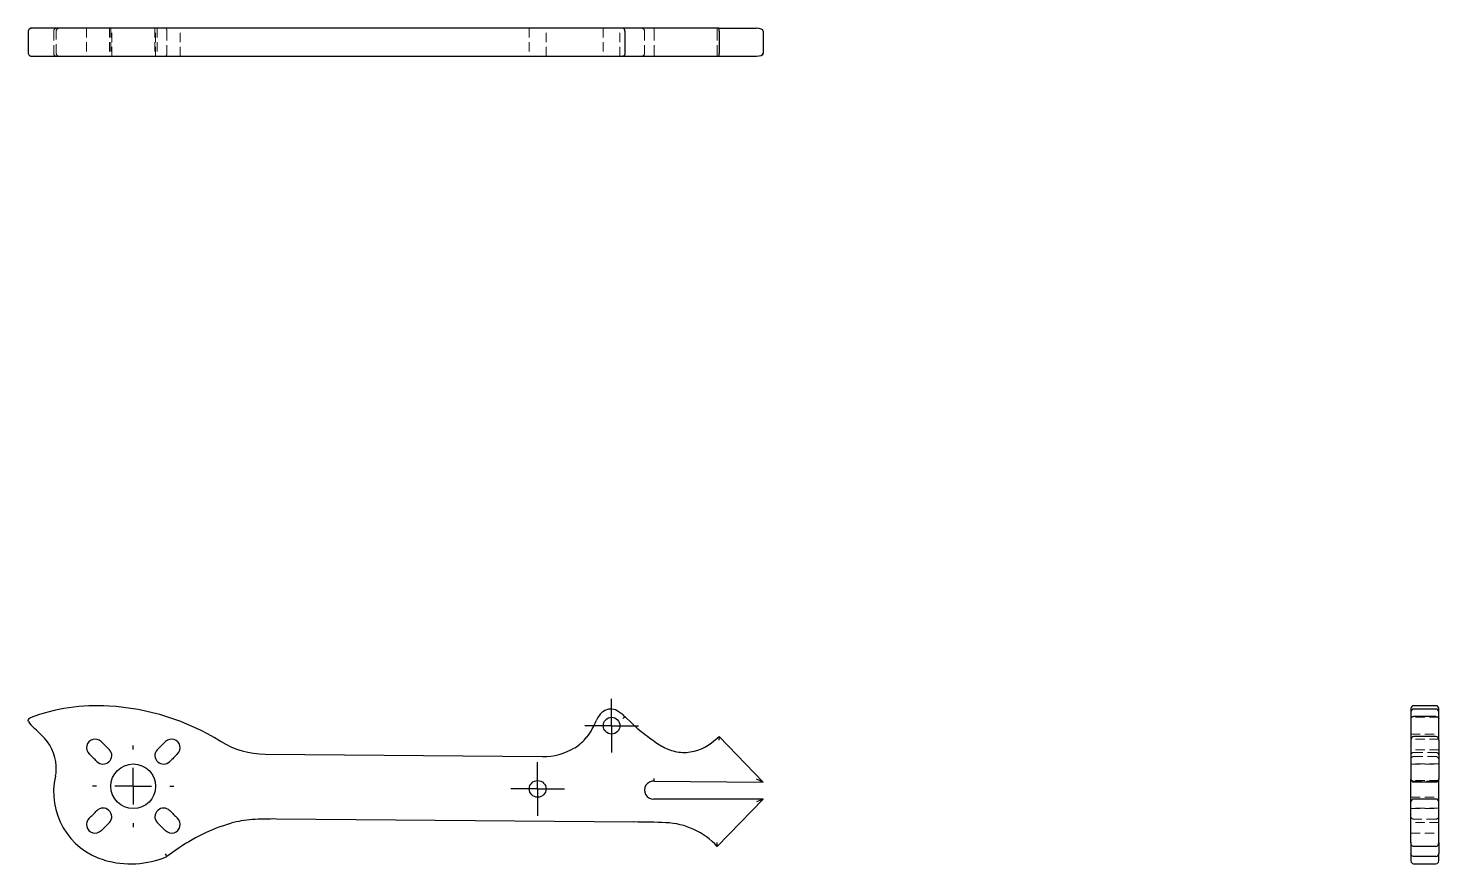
# Model space of a CAD drawing. Header units: millimetres. Extents: x 33 to 225, y 46 to 160.
import ezdxf

# ---------------------------------------------------------------- set-up
doc = ezdxf.new("R2010")
doc.units = ezdxf.units.MM
doc.linetypes.add('HIDDEN', pattern=[1.905, 1.27, -0.635])
doc.layers.add('10', color=7, linetype='Continuous')

# ---------------------------------------------------------------- blocks, each defined once
blk = doc.blocks.new('SW_CENTERMARKSYMBOL_0')
at = {"layer": '10', "color": 0}
for p, q in [((0, 2.5), (0, 3.64)), ((0, 0), (0, 2.5)), ((-2.5, 0), (-3.64, 0)), ((0, 0), (-2.5, 0)), ((0, 0), (0, -2.5)), ((0, 0), (2.5, 0)), ((2.5, 0), (3.64, 0)), ((0, -2.5), (0, -3.64))]:
    blk.add_line(p, q, dxfattribs=at)
blk = doc.blocks.new('SW_CENTERMARKSYMBOL_1')
at = {"layer": '10', "color": 0}
for p, q in [((0, 2.5), (0, 3.64)), ((0, 0), (0, 2.5)), ((-2.5, 0), (-3.64, 0)), ((0, 0), (-2.5, 0)), ((0, 0), (0, -2.5)), ((0, 0), (2.5, 0)), ((2.5, 0), (3.64, 0)), ((0, -2.5), (0, -3.64))]:
    blk.add_line(p, q, dxfattribs=at)
blk = doc.blocks.new('SW_CENTERMARKSYMBOL_2')
at = {"layer": '10', "color": 0}
for p, q in [((0, 5), (0, 5.54)), ((0, 0), (0, 2.5)), ((-5, 0), (-5.54, 0)), ((0, 0), (-2.5, 0)), ((0, 0), (0, -2.5)), ((0, 0), (2.5, 0)), ((5, 0), (5.54, 0)), ((0, -5), (0, -5.54))]:
    blk.add_line(p, q, dxfattribs=at)

msp = doc.modelspace()

# ---------------------------------------------------------------- linework, layer by layer
at = {"color": 7, "linetype": 'Continuous', "lineweight": 25}
for p, q in [((33.02, 159.52), (33.02, 156.48)), ((33.32, 159.88), (33.41, 159.9)), ((43.94, 159.9), (33.41, 159.9)), ((58.97, 159.9), (43.94, 159.9)), ((65.26, 159.9), (58.97, 159.9)), ((102.98, 159.9), (65.26, 159.9)), ((107.54, 159.9), (102.98, 159.9)), ((109.3, 159.9), (107.54, 159.9)), ((110.67, 159.9), (109.3, 159.9)), ((111.48, 159.9), (110.67, 159.9)), ((112.95, 159.9), (111.48, 159.9)), ((113.91, 159.9), (112.95, 159.9)), ((114.85, 159.9), (113.91, 159.9)), ((114.18, 159.52), (114.18, 156.48)), ((115.89, 159.9), (114.85, 159.9)), ((118.19, 159.9), (115.89, 159.9)), ((119.89, 159.9), (118.19, 159.9)), ((121.99, 159.9), (119.89, 159.9)), ((126.19, 159.9), (121.99, 159.9)), ((126.96, 159.9), (126.19, 159.9)), ((126.96, 159.9), (132.07, 159.9)), ((126.99, 159.52), (126.99, 156.48)), ((132.1, 159.9), (132.07, 159.9)), ((132.98, 159.52), (132.98, 156.48)), ((133, 159.52), (133, 156.48)), ((33.32, 156.12), (33.34, 156.11)), ((33.32, 156.12), (33.41, 156.1)), ((33.41, 156.1), (43.94, 156.1)), ((43.94, 156.1), (58.97, 156.1)), ((58.97, 156.1), (65.26, 156.1)), ((65.26, 156.1), (102.98, 156.1)), ((102.98, 156.1), (107.54, 156.1)), ((107.54, 156.1), (109.3, 156.1)), ((109.3, 156.1), (110.67, 156.1)), ((110.67, 156.1), (111.48, 156.1)), ((111.48, 156.1), (112.95, 156.1)), ((112.95, 156.1), (113.9, 156.1)), ((113.9, 156.1), (114.85, 156.1)), ((114.85, 156.1), (115.89, 156.1)), ((115.89, 156.1), (118.19, 156.1)), ((118.19, 156.1), (119.89, 156.1)), ((119.89, 156.1), (121.99, 156.1)), ((121.99, 156.1), (126.19, 156.1)), ((126.19, 156.1), (126.96, 156.1)), ((126.96, 156.1), (132.07, 156.1)), ((132.1, 156.1), (132.07, 156.1)), ((221.1, 67.37), (221.1, 67.33)), ((221.1, 67.33), (221.1, 66.91)), ((224.52, 67.75), (221.48, 67.75)), ((224.52, 67.29), (221.48, 67.29)), ((224.9, 67.33), (224.9, 67.37)), ((224.9, 66.91), (224.9, 67.33)), ((114.18, 66.26), (115.12, 65.36)), ((221.1, 66.91), (221.1, 66.74)), ((221.1, 66.74), (221.1, 66)), ((221.1, 66), (221.1, 65.09)), ((224.52, 66.26), (221.48, 66.26)), ((224.9, 66.74), (224.9, 66.91)), ((224.9, 65.99), (224.9, 66.74)), ((224.9, 65.09), (224.9, 65.99)), ((125.95, 62.71), (126.99, 63.57)), ((126.99, 63.57), (126.96, 63.05)), ((126.99, 63.57), (132.98, 57.37)), ((221.1, 65.09), (221.1, 64.18)), ((221.1, 64.18), (221.1, 63.05)), ((224.52, 63.57), (221.48, 63.57)), ((224.9, 64.18), (224.9, 65.09)), ((224.9, 63.05), (224.9, 64.18)), ((42.92, 62.88), (44.08, 61.76)), ((51.7, 62.88), (50.53, 61.76)), ((221.1, 63.05), (221.1, 57.76)), ((224.9, 63.05), (224.9, 57.76)), ((65.26, 61.15), (102.98, 60.83)), ((132.98, 57.37), (132.07, 57.76)), ((221.1, 54.67), (221.1, 57.76)), ((224.9, 54.67), (224.9, 57.76)), ((118.15, 57.48), (132.98, 57.37)), ((224.52, 57.37), (221.48, 57.37)), ((133, 55.05), (118.07, 55.05)), ((126.75, 48.6), (133, 55.05)), ((133, 55.05), (132.1, 54.67)), ((221.1, 49.15), (221.1, 54.67)), ((224.52, 55.05), (221.48, 55.05)), ((224.9, 49.15), (224.9, 54.67)), ((42.92, 50.75), (44.08, 51.87)), ((51.7, 50.75), (50.53, 51.87)), ((115.39, 51.93), (66.77, 52.33)), ((53.09, 48.12), (51.87, 47.24)), ((221.1, 49.15), (221.1, 48.43)), ((221.1, 48.43), (221.1, 47.58)), ((224.52, 48.6), (221.48, 48.6)), ((224.9, 49.15), (224.9, 48.43)), ((224.9, 48.43), (224.9, 47.58)), ((221.1, 47.58), (221.1, 46.63)), ((224.52, 47.24), (221.48, 47.24)), ((221.48, 46.25), (224.52, 46.25)), ((224.9, 46.63), (224.9, 47.58))]:
    msp.add_line(p, q, dxfattribs=at)
at = {"color": 7, "linetype": 'HIDDEN', "lineweight": 18}
for p, q in [((36.47, 159.52), (36.47, 156.48)), ((36.82, 156.48), (36.82, 159.52)), ((40.93, 159.9), (40.93, 156.1)), ((44.08, 159.9), (44.08, 156.1)), ((44.25, 159.9), (44.25, 156.1)), ((44.38, 156.1), (44.38, 159.9)), ((50.24, 159.9), (50.24, 156.1)), ((50.33, 156.1), (50.33, 159.9)), ((50.53, 159.9), (50.53, 156.1)), ((51.87, 159.52), (51.87, 156.48)), ((53.68, 156.1), (53.68, 159.9)), ((101.17, 159.9), (101.17, 156.1)), ((103.45, 156.1), (103.45, 159.9)), ((111.23, 159.9), (111.23, 156.1)), ((113.51, 156.1), (113.51, 159.9)), ((116.85, 159.52), (116.85, 156.48)), ((118.15, 159.52), (118.15, 156.48)), ((126.75, 159.52), (126.75, 156.48)), ((224.9, 66.17), (221.1, 66.17)), ((221.1, 63.89), (224.9, 63.89)), ((224.9, 63.2), (221.1, 63.2)), ((224.9, 61.76), (221.1, 61.76)), ((224.9, 59.83), (221.1, 59.83)), ((221.1, 59.8), (224.9, 59.8)), ((221.48, 61.39), (224.52, 61.39)), ((221.48, 60.83), (224.52, 60.83)), ((221.1, 57.84), (221.1, 57.87)), ((224.9, 57.57), (221.1, 57.57)), ((224.52, 57.49), (221.48, 57.49)), ((224.52, 57.48), (221.48, 57.48)), ((221.1, 55.29), (224.9, 55.29)), ((224.9, 53.83), (221.1, 53.83)), ((221.1, 53.75), (224.9, 53.75)), ((224.9, 51.87), (221.1, 51.87)), ((224.52, 52.33), (221.48, 52.33)), ((221.1, 50.43), (224.9, 50.43))]:
    msp.add_line(p, q, dxfattribs=at)
at = {"color": 7, "linetype": 'Continuous', "lineweight": 25}
for centre, radius in [((112.37, 65.03), 1.14), ((47.29, 56.79), 3.04), ((102.31, 56.43), 1.14)]:
    msp.add_circle(centre, radius, dxfattribs=at)
at = {"color": 7, "linetype": 'HIDDEN', "lineweight": 18}
for centre, start, end in [((36.85, 159.52), 90, 180), ((37.2, 159.52), 90, 180), ((116.47, 159.52), 0, 90), ((36.85, 156.48), 180, 270), ((37.2, 156.48), 180, 270), ((116.47, 156.48), 270, 0), ((221.48, 61.01), 90, 180), ((221.48, 60.45), 90, 180), ((224.52, 61.01), 360, 90), ((224.52, 60.45), 360, 90), ((224.52, 57.87), 270, 0), ((221.48, 57.87), 245.4037, 270), ((221.48, 52.71), 180, 270), ((224.52, 52.71), 270, 0)]:
    msp.add_arc(centre, 0.38, start, end, dxfattribs=at)
at = {"color": 7, "linetype": 'Continuous', "lineweight": 25}
for centre, radius, start, end in [((42.42, 41.5), 26.25, 86.6157, 110.4472), ((42.04, 35.14), 32.62, 58.3243, 86.6157), ((112.27, 65.51), 1.78, 61.1234, 124.83), ((221.48, 67.37), 0.38, 90, 180), ((221.48, 66.91), 0.38, 90, 180), ((224.52, 67.37), 0.38, 0, 90), ((224.52, 66.91), 0.38, 0, 90), ((35.56, 66.98), 2.86, 209.029, 230.1654), ((101.69, 69.2), 9.28, 322.0511, 338.3766), ((112.77, 64.81), 2.64, 124.83, 158.3766), ((111.04, 63.27), 4.33, 43.5869, 61.1234), ((126.65, 77.45), 16.71, 226.3519, 230.9641), ((24.77, 54.05), 13.98, 41.5262, 50.1654), ((104.23, 67.22), 6.06, 300.9926, 322.0511), ((142.09, 96.49), 41.22, 230.9641, 234.9356), ((30.54, 59.16), 6.28, 358.1567, 41.5262), ((42.11, 62.03), 1.17, 46.3148, 226.4836), ((43.19, 60.99), 1.18, 224.6975, 41.0996), ((51.42, 60.99), 1.18, 138.9004, 315.3025), ((52.51, 62.03), 1.17, 313.5164, 133.6852), ((65.36, 72.94), 11.79, 238.3243, 269.5218), ((103.05, 69.17), 8.34, 269.5218, 300.9926), ((123.51, 70.02), 8.88, 234.9356, 247.0064), ((122.27, 67.11), 5.72, 247.0064, 267.3095), ((122.28, 67.17), 5.77, 267.3095, 309.5362), ((8.83, 26.98), 47.16, 44.6975, 46.4836), ((85.79, 26.98), 47.16, 133.5164, 135.3025), ((46.09, 56), 9.63, 166.8907, 253.5002), ((32.86, 59.08), 3.96, 346.8907, 358.1567), ((118.07, 56.27), 1.22, 86.2601, 270), ((43.19, 52.64), 1.18, 318.9004, 135.3025), ((51.42, 52.64), 1.18, 44.6975, 221.0996), ((221.48, 54.67), 0.38, 90, 180), ((224.52, 54.67), 0.38, 0, 90), ((42.11, 51.6), 1.17, 133.5164, 313.6852), ((8.83, 86.65), 47.16, 313.5164, 315.3025), ((52.51, 51.6), 1.17, 226.3148, 46.4836), ((85.79, 86.65), 47.16, 224.6975, 226.4836), ((64.22, 39.2), 13.08, 93.3124, 106.246), ((66.36, 2.19), 50.15, 89.529, 93.3124), ((114.1, -104.6), 156.54, 87.9372, 89.529), ((119.38, 41.85), 9.99, 42.4745, 87.9372), ((67.46, 28.06), 24.67, 106.246, 125.6203), ((46.95, 58.9), 12.66, 253.5002, 292.8596), ((221.48, 46.63), 0.38, 180, 270), ((224.52, 46.63), 0.38, 270, 360)]:
    msp.add_arc(centre, radius, start, end, dxfattribs=at)
for centre, major_axis, ratio, start_param, end_param in [((126.96, 159.52), (0, 0.38), 0.07653, 4.712389, 6.283185), ((132.07, 159.52), (0.902, 0), 0.421164, 0, 1.570796), ((132.1, 159.52), (0.898, 0), 0.423247, 0, 1.570796), ((126.96, 156.48), (0, 0.38), 0.07653, 3.141593, 4.712389), ((132.07, 156.48), (0.902, 0), 0.421164, 4.712389, 6.283185), ((132.1, 156.48), (0.898, 0), 0.423247, 4.712389, 6.283185), ((221.48, 63.05), (0, 0.517), 0.735397, 0, 1.570796), ((224.52, 63.05), (0, 0.517), 0.735397, 4.712389, 6.283185), ((221.48, 57.76), (0, 0.387), 0.982419, 1.570796, 3.141593), ((224.52, 57.76), (0, 0.387), 0.982419, 3.141593, 4.712389)]:
    msp.add_ellipse(centre, major_axis=major_axis, ratio=ratio, start_param=start_param, end_param=end_param, dxfattribs=at)
for points, knots in [([(33.34, 159.89), (33.33, 159.89), (33.29, 159.88), (33.21, 159.84), (33.12, 159.77), (33.06, 159.67), (33.02, 159.59), (33.02, 159.54), (33.02, 159.52)], [0, 0, 0, 0, 0.117472, 0.234524, 0.476184, 0.735804, 0.869065, 1, 1, 1, 1]), ([(114.18, 159.52), (114.18, 159.52), (114.18, 159.57), (114.16, 159.67), (114.11, 159.78), (114.05, 159.85), (113.99, 159.89), (113.94, 159.9), (113.91, 159.9)], [0, 0, 0, 0, 0.000123, 0.246236, 0.499216, 0.646781, 0.813722, 1, 1, 1, 1]), ([(33.02, 156.48), (33.02, 156.46), (33.02, 156.41), (33.06, 156.33), (33.12, 156.23), (33.21, 156.16), (33.28, 156.13), (33.31, 156.12), (33.32, 156.12)], [0, 0, 0, 0, 0.139164, 0.280801, 0.556737, 0.813584, 0.937993, 1, 1, 1, 1]), ([(114.18, 156.48), (114.18, 156.46), (114.17, 156.42), (114.16, 156.37), (114.15, 156.31), (114.13, 156.26), (114.09, 156.19), (114.01, 156.12), (113.94, 156.11), (113.9, 156.1)], [0, 0, 0, 0, 0.095928, 0.194038, 0.294333, 0.396819, 0.501499, 0.71132, 1, 1, 1, 1]), ([(33.06, 65.6), (33.01, 65.69), (33.01, 65.8), (33.08, 65.98), (33.15, 66.06), (33.25, 66.1)], [0, 0, 0, 0, 0.5, 0.5, 1, 1, 1, 1]), ([(114.18, 66.26), (114.18, 66.26), (114.17, 66.26), (114.16, 66.25), (114.15, 66.23), (114.13, 66.21), (114.09, 66.18), (114.01, 66.11), (113.94, 66.04), (113.9, 66)], [0, 0, 0, 0, 0.095928, 0.194038, 0.294333, 0.396819, 0.501499, 0.71132, 1, 1, 1, 1]), ([(221.48, 66.26), (221.46, 66.26), (221.42, 66.26), (221.37, 66.25), (221.31, 66.23), (221.26, 66.21), (221.19, 66.18), (221.12, 66.11), (221.11, 66.04), (221.1, 66)], [0, 0, 0, 0, 0.095928, 0.194038, 0.294333, 0.396819, 0.501499, 0.71132, 1, 1, 1, 1]), ([(224.52, 66.26), (224.52, 66.26), (224.57, 66.26), (224.67, 66.25), (224.78, 66.19), (224.85, 66.13), (224.89, 66.06), (224.9, 66.01), (224.9, 65.99)], [0, 0, 0, 0, 0.000123, 0.246236, 0.499216, 0.646781, 0.813722, 1, 1, 1, 1]), ([(118.15, 57.48), (118.15, 57.48), (118.15, 57.52), (118.16, 57.67), (118.16, 57.76), (118.17, 57.86)], [0, 0, 0, 0, 0.5, 0.5, 1, 1, 1, 1]), ([(126.75, 48.6), (126.75, 48.6), (126.75, 48.67), (126.75, 48.87), (126.75, 49.01), (126.75, 49.15)], [0, 0, 0, 0, 0.5, 0.5, 1, 1, 1, 1]), ([(221.48, 48.6), (221.37, 48.6), (221.27, 48.67), (221.14, 48.87), (221.1, 49.01), (221.1, 49.15)], [0, 0, 0, 0, 0.5, 0.5, 1, 1, 1, 1]), ([(224.52, 48.6), (224.63, 48.6), (224.73, 48.67), (224.86, 48.87), (224.9, 49.01), (224.9, 49.15)], [0, 0, 0, 0, 0.5, 0.5, 1, 1, 1, 1]), ([(51.87, 47.24), (51.87, 47.24), (51.85, 47.28), (51.78, 47.4), (51.73, 47.49), (51.68, 47.58)], [0, 0, 0, 0, 0.5, 0.5, 1, 1, 1, 1]), ([(221.48, 47.24), (221.38, 47.24), (221.28, 47.28), (221.14, 47.4), (221.1, 47.49), (221.1, 47.58)], [0, 0, 0, 0, 0.5, 0.5, 1, 1, 1, 1]), ([(224.52, 47.24), (224.62, 47.24), (224.72, 47.28), (224.86, 47.4), (224.9, 47.49), (224.9, 47.58)], [0, 0, 0, 0, 0.5, 0.5, 1, 1, 1, 1])]:
    msp.add_open_spline(points, degree=3, knots=knots, dxfattribs=at)
at = {"color": 7, "linetype": 'HIDDEN', "lineweight": 18}
for points, knots in [([(51.87, 159.52), (51.87, 159.62), (51.85, 159.72), (51.78, 159.86), (51.73, 159.9), (51.68, 159.9)], [0, 0, 0, 0, 0.5, 0.5, 1, 1, 1, 1]), ([(118.15, 159.52), (118.15, 159.54), (118.15, 159.58), (118.15, 159.63), (118.15, 159.69), (118.15, 159.74), (118.15, 159.81), (118.16, 159.88), (118.17, 159.89), (118.17, 159.9)], [0, 0, 0, 0, 0.095941, 0.194056, 0.294351, 0.396834, 0.50151, 0.711278, 1, 1, 1, 1]), ([(126.75, 159.52), (126.75, 159.63), (126.75, 159.73), (126.75, 159.86), (126.75, 159.9), (126.75, 159.9)], [0, 0, 0, 0, 0.5, 0.5, 1, 1, 1, 1]), ([(51.87, 156.48), (51.87, 156.38), (51.85, 156.28), (51.78, 156.14), (51.73, 156.1), (51.68, 156.1)], [0, 0, 0, 0, 0.5, 0.5, 1, 1, 1, 1]), ([(118.15, 156.48), (118.15, 156.38), (118.15, 156.28), (118.16, 156.14), (118.16, 156.1), (118.17, 156.1)], [0, 0, 0, 0, 0.5, 0.5, 1, 1, 1, 1]), ([(126.75, 156.48), (126.75, 156.37), (126.75, 156.27), (126.75, 156.14), (126.75, 156.1), (126.75, 156.1)], [0, 0, 0, 0, 0.5, 0.5, 1, 1, 1, 1]), ([(221.48, 57.48), (221.38, 57.48), (221.28, 57.52), (221.14, 57.67), (221.1, 57.76), (221.1, 57.86)], [0, 0, 0, 0, 0.5, 0.5, 1, 1, 1, 1]), ([(224.52, 57.48), (224.54, 57.48), (224.58, 57.49), (224.63, 57.5), (224.69, 57.52), (224.74, 57.55), (224.81, 57.61), (224.88, 57.71), (224.89, 57.81), (224.9, 57.86)], [0, 0, 0, 0, 0.095941, 0.194056, 0.294351, 0.396834, 0.50151, 0.711278, 1, 1, 1, 1])]:
    msp.add_open_spline(points, degree=3, knots=knots, dxfattribs=at)

# ---------------------------------------------------------------- block references
at = {"layer": '10'}
for name, p in [('SW_CENTERMARKSYMBOL_1', (112.37, 65.03)), ('SW_CENTERMARKSYMBOL_2', (47.29, 56.79)), ('SW_CENTERMARKSYMBOL_0', (102.31, 56.43))]:
    msp.add_blockref(name, p, dxfattribs=at)

doc.saveas('drawing.dxf')
